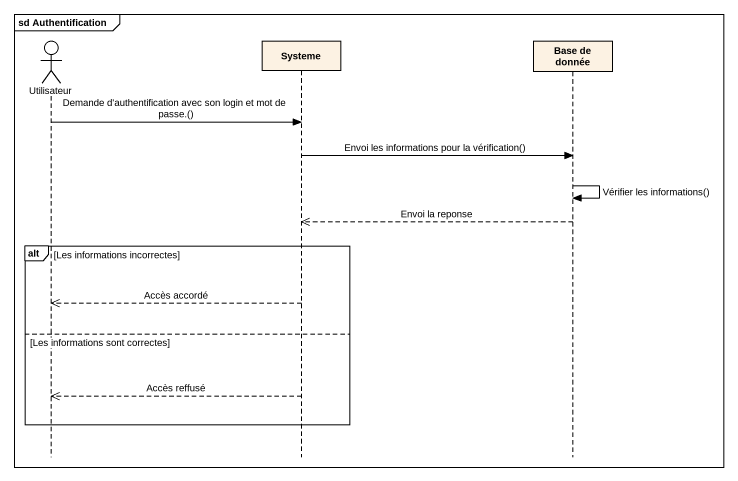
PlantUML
@startuml
mainframe sd Authentification
hide footbox
actor Utilisateur
participant Systeme
participant "Base de donnée" as Base_de_donnée

Utilisateur -> Systeme : Demande d'authentification avec son login et mot de passe.()
Systeme -> Base_de_donnée : Envoi les informations pour la vérification()
Base_de_donnée -> Base_de_donnée : Vérifier les informations()
Base_de_donnée -->> Systeme : Envoi la reponse
alt Les informations incorrectes
  Systeme -->> Utilisateur : Accès accordé
else Les informations sont correctes
  Systeme -->> Utilisateur : Accès reffusé
end
@enduml
